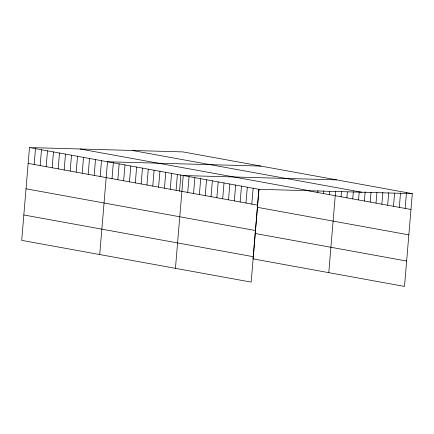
<?xml version="1.0" encoding="UTF-8"?>
<svg xmlns="http://www.w3.org/2000/svg" width="434" height="434" viewBox="0 0 434 434"><rect width="100%" height="100%" fill="white"/><g stroke="black" fill="none" stroke-linecap="round" stroke-linejoin="round"><path stroke-width="0.65" d="M29.49 147.565L21.7 240.36L251.167 282.105L258.957 189.311L29.49 147.565L182.833 151.895L412.3 193.64L404.51 286.435L253.06 258.881L256.657 216.045M34.161 164.497L35.496 148.656M40.167 165.587L41.496 149.746M46.167 166.683L47.496 150.837M52.167 167.774L53.496 151.933M58.167 168.864L59.501 153.023M64.172 169.954L65.501 154.113M70.172 171.05L71.502 155.204M76.172 172.141L77.502 156.3M82.172 173.231L83.507 157.39M88.178 174.327L89.507 158.481M94.178 175.417L95.507 159.571M100.178 176.508L101.507 160.667M99.717 254.552L107.513 161.757L260.85 166.086M112.005 178.662L113.334 162.815M117.831 179.719L119.16 163.878M123.657 180.777L124.987 164.936M129.478 181.841L130.813 165.994M135.305 182.898L136.634 167.057M141.131 183.956L142.46 168.115M146.952 185.02L148.287 169.173M152.779 186.077L154.108 170.237M158.605 187.135L159.934 171.294M164.432 188.199L165.761 172.352M170.253 189.257L171.587 173.416M176.079 190.314L177.408 174.473M179.535 191.177L180.902 174.902M175.444 268.326L183.235 175.537L336.578 179.866M187.727 192.436L189.061 176.595M193.553 193.499L194.882 177.652M199.38 194.557L200.709 178.716M205.206 195.615L206.535 179.774M211.027 196.678L212.362 180.832M216.854 197.736L218.183 181.895M222.68 198.794L224.009 182.953M228.506 199.857L229.836 184.011M234.327 200.915L235.657 185.074M240.154 201.973L241.483 186.132M245.98 203.036L247.309 187.19M251.801 204.094L253.136 188.253M256.711 215.378L258.919 189.094M317.769 192.528L317.938 190.548M323.596 193.591L323.818 190.949M329.422 194.649L329.699 191.351M328.782 272.661L335.634 191.09M341.07 196.77L341.515 191.486M346.896 197.828L347.395 191.888M352.723 198.886L353.33 191.627M358.544 199.949L359.211 192.029M364.37 201.007L365.146 191.768M370.197 202.065L371.027 192.164M376.018 203.128L376.907 192.566M381.844 204.186L382.842 192.305M387.671 205.244L388.723 192.707M393.497 206.307L394.604 193.103M399.318 207.365L400.539 192.842M405.144 208.423L406.474 192.582M258.957 189.311L412.3 193.64M132.229 150.468L361.696 192.213M80.095 148.992L309.561 190.743M306.122 190.412L410.971 209.486M28.161 163.406L257.628 205.152M257.389 207.327L408.839 234.881M26.029 188.801L255.496 230.546M255.192 233.492L406.642 261.046M23.832 214.966L253.299 256.711"/></g></svg>
